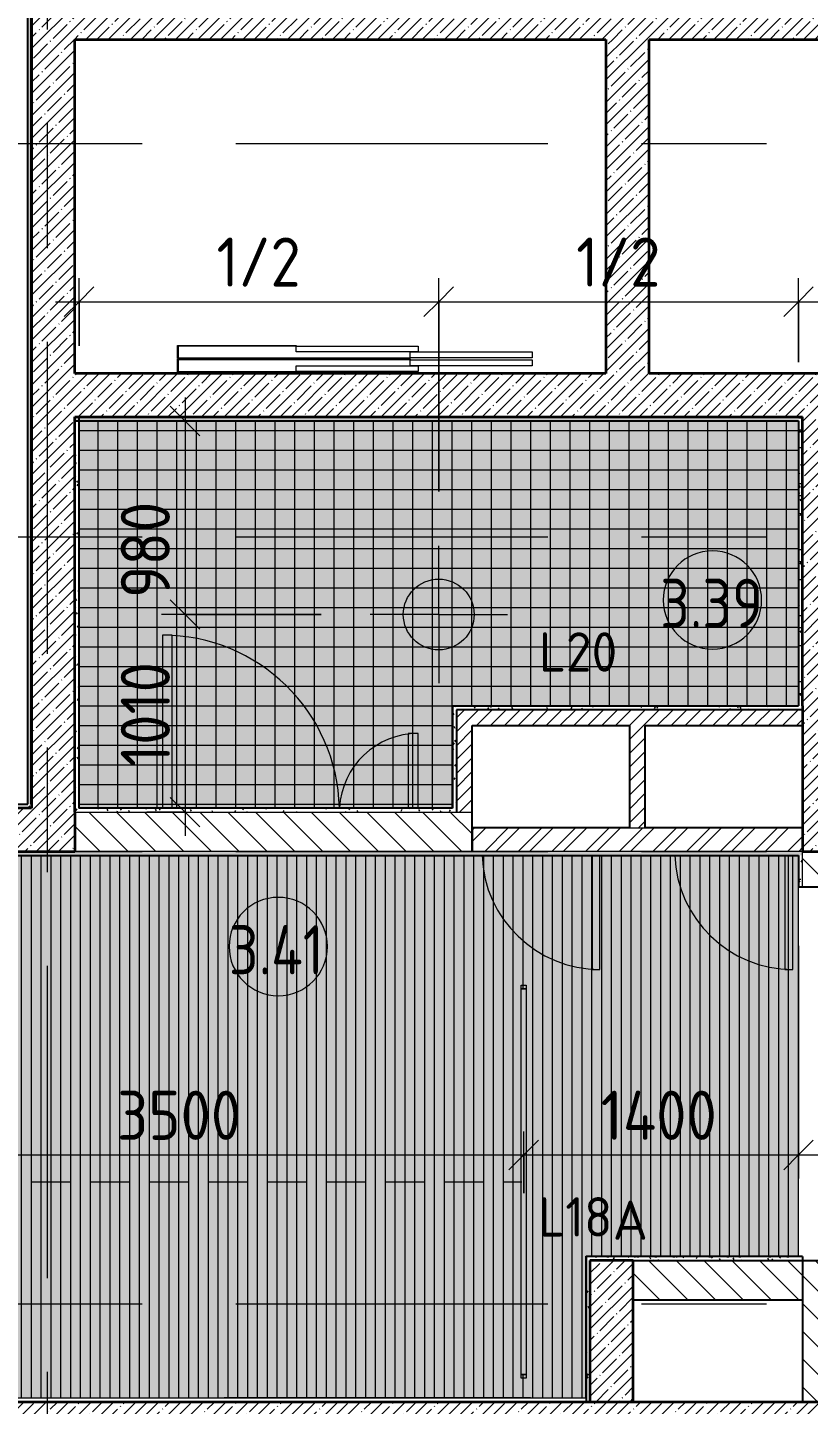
# Model space of a CAD drawing. Header units: millimetres. Extents: x 81682 to 274809, y -8553 to 29000.
# Drawn here: x 94559 to 98530, y 10588 to 17590 of the extents above; entities that cross this region are included whole.
import ezdxf

# ---------------------------------------------------------------- set-up
doc = ezdxf.new("R2010")
doc.units = ezdxf.units.MM
doc.linetypes.add('ADSK_Штрих_ш2 п1', pattern=[300, 200, -100])
doc.linetypes.add('Осевая', pattern=[3175, 635, -476.25, 1587.5, -476.25])
for name, color, linetype, lineweight in [('A-ANNO-DIMS', 7, 'Continuous', 9), ('A-ANNO-DIMS-100', 7, 'Continuous', 9), ('A-AREA-IDEN', 7, 'Continuous', 9), ('A-CLNG-PATT', 7, 'Continuous', 9), ('A-DETL-1', 7, 'ADSK_Штрих_ш2 п1', 9), ('A-DOOR', 7, 'Continuous', 9), ('A-DOOR-1', 7, 'Continuous', 13), ('A-DOOR-FRAM-1', 7, 'Continuous', 9), ('A-WALL', 7, 'Continuous', 9), ('E-LITE-EQPM-IDEN', 7, 'Continuous', 9), ('I-WALL', 7, 'Continuous', 9), ('Оси-2', 7, 'Осевая', 9)]:
    doc.layers.add(name, color=color, linetype=linetype, lineweight=lineweight)
for name, color, linetype, lineweight, true_color in [('A-ANNO-NOTE', 1, 'Continuous', 9, 0xff0000), ('A-CLNG-2', 7, 'Continuous', 9, 0xc0c0c0), ('A-WALL-2', 254, 'Continuous', 25, 0xbebebe), ('A-WALL-3', 254, 'Continuous', 35, 0xbebebe), ('A-WALL-4', 7, 'Continuous', 35, 0x3c3c3c), ('A-WALL-6', 7, 'Continuous', 25, 0x3c3c3c), ('A-WALL-FNSH-3', 7, 'Continuous', 13, 0x3c3c3c), ('E-LITE-EQPM-1', 1, 'Continuous', 9, 0xff0000), ('G-ANNO-TEXT-1', 1, 'Continuous', 9, 0xff0000)]:
    doc.layers.add(name, color=color, linetype=linetype, lineweight=lineweight, true_color=true_color)
doc.layers.add('A-CLNG-PATT-1', color=7, linetype='Continuous', lineweight=9, transparency=1)
doc.styles.add('GOST Common', font='GOST_Common.ttf', dxfattribs={"height": 200})
doc.styles.add('GOST Common_1', font='GOST_Common.ttf', dxfattribs={"width": 0.9, "height": 250})
doc.styles.add('ISOCPEUR_1', font='isocpeur.ttf', dxfattribs={"width": 0.9, "height": 250})
doc.styles.add('ISOCPEUR_2', font='isocpeur.ttf', dxfattribs={"height": 200})
doc.dimstyles.new('ISO-2_5_0_9К_БОЛЬШОЙ_1', dxfattribs={"dimscale": 304.8, "dimtxt": 248.995294, "dimasz": 0.492126, "dimexe": 0.393701, "dimexo": 0.984252, "dimgap": 0, "dimtad": 1, "dimdec": 0, "dimrnd": 10, "dimzin": 0, "dimdsep": 46, "dimtxsty": 'ISOCPEUR_1', "dimblk1": 'OBLIQUE', "dimblk2": 'OBLIQUE', "dimsah": 1, "dimcen": 0.09, "dimdle": 0.393701, "dimazin": 0, "dimtfac": 1, "dimtdec": 4, "dimtix": 1, "dimtmove": 0, "dimatfit": 3, "dimfxl": 1, "dimtvp": 1, "dimtolj": 1, "dimtzin": 0, "dimarcsym": 2})
doc.dimstyles.new('ISO-2_5_0_9К_БОЛЬШОЙ_2', dxfattribs={"dimscale": 304.8, "dimtxt": 248.995294, "dimasz": 0.492126, "dimexe": 0.393701, "dimexo": 0.984252, "dimgap": 0, "dimtad": 1, "dimdec": 0, "dimrnd": 10, "dimzin": 0, "dimdsep": 46, "dimtxsty": 'ISOCPEUR_1', "dimblk1": 'OBLIQUE', "dimblk2": 'OBLIQUE', "dimsah": 1, "dimcen": 0.09, "dimdle": 0.393701, "dimazin": 0, "dimtfac": 1, "dimtdec": 4, "dimtix": 1, "dimtmove": 2, "dimatfit": 3, "dimfxl": 1, "dimtvp": 1, "dimtolj": 1, "dimtzin": 0, "dimarcsym": 2})
pattern_1 = [(45, (0, 0), (-57.024626, 57.024626), []), (45, (57.025, 0), (-57.024626, 57.024626), [100.806, -20.161, 3.353, -16.808])]
pattern_2 = [(135, (0, 0), (-70.71068, -70.71068), [])]
pattern_3 = [(45, (0, 0), (-35.35534, 35.35534), [])]
pattern_4 = [(0, (0, 0), (121.92, 30.48), [10.058, -81.382, 10.058, -81.382, -487.68]), (0, (0, 0), (121.92, 30.48), [-182.88, 10.058, -172.822, 10.058, -81.382, -213.36]), (0, (0, 0), (121.92, 30.48), [-457.2, 10.058, -50.902, 10.058, -142.342]), (120, (45.72, 15.24), (-87.356454, 90.345817), [10.058, -81.382, 10.058, -81.382, -487.68]), (120, (45.72, 15.24), (-87.356454, 90.345817), [-182.88, 10.058, -172.822, 10.058, -81.382, -213.36]), (120, (45.72, 15.24), (-87.356454, 90.345817), [-457.2, 10.058, -50.902, 10.058, -142.342]), (240, (60.96, 76.2), (-34.563546, -120.825817), [10.058, -81.382, 10.058, -81.382, -487.68]), (240, (60.96, 76.2), (-34.563546, -120.825817), [-182.88, 10.058, -172.822, 10.058, -81.382, -213.36]), (240, (60.96, 76.2), (-34.563546, -120.825817), [-457.2, 10.058, -50.902, 10.058, -142.342])]

# ---------------------------------------------------------------- blocks, each defined once
blk = doc.blocks.new('110_Дверь_СКБ_2Ст - Д-3а 1450x2100h_Лестничная клетка из коридора-32352288-План расстановки осветительного оборудования 3 этажа в осях 23-33')
at = {"layer": 'A-DOOR'}
for centre, radius, start, end in [((-637.5, 100), 900, 1.34146, 90), ((662.5, 100), 400, 90, 176.97256)]:
    blk.add_arc(centre, radius, start, end, dxfattribs=at)
at = {"layer": 'A-DOOR-1'}
for p, q in [((-637.5, 1000), (-637.5, 121)), ((-587.5, 1000), (-637.5, 1000)), ((-587.5, 121), (-587.5, 1000)), ((662.5, 500), (612.5, 500)), ((612.5, 500), (612.5, 121)), ((662.5, 121), (662.5, 500))]:
    blk.add_line(p, q, dxfattribs=at)
blk = doc.blocks.new('110_Дверь_СКБ_1Ст - д-18 700x2100h_Технический шкаф ЭОМ и СС-23698042-План расстановки осветительного оборудования 3 этажа в осях 23-33')
at = {"layer": 'A-DOOR'}
blk.add_arc((-287.5, 60), 600, 2.01557, 90, dxfattribs=at)
at = {"layer": 'A-DOOR-1'}
for p, q in [((-287.5, 660), (-287.5, 81)), ((-247.5, 660), (-287.5, 660)), ((-247.5, 81), (-247.5, 660)), ((-287.5, 81), (-287.5, 79.6)), ((-247.5, 79.6), (-247.5, 81))]:
    blk.add_line(p, q, dxfattribs=at)
blk = doc.blocks.new('110_Дверь_СКБ_1Ст - д-18 700x2100h_Технический шкаф ЭОМ и СС-V11-План расстановки осветительного оборудования 3 этажа в осях 23-33')
at = {"layer": 'A-DOOR'}
blk.add_arc((-287.5, 60), 600, 2.01557, 90, dxfattribs=at)
at = {"layer": 'A-DOOR-1'}
for p, q in [((-287.5, 660), (-287.5, 81)), ((-247.5, 660), (-287.5, 660)), ((-247.5, 81), (-247.5, 660))]:
    blk.add_line(p, q, dxfattribs=at)
blk = doc.blocks.new('DOR_Дверь лифта - 1350х2050h-19118285-План расстановки осветительного оборудования 3 этажа в осях 23-33')
at = {"layer": 'A-DOOR'}
for p, q in [((-20, -150), (-20, -120)), ((-20, -120), (600, -120)), ((600, -120), (600, -150)), ((-600, -180), (-600, -150)), ((-600, -150), (20, -150)), ((20, -180), (-600, -180)), ((-600, -220), (-600, -190)), ((-600, -190), (20, -190)), ((600, -150), (-20, -150)), ((20, -150), (20, -180)), ((20, -190), (20, -220)), ((20, -220), (-600, -220)), ((-20, -250), (-20, -220)), ((-20, -220), (600, -220)), ((600, -250), (-20, -250)), ((600, -220), (600, -250))]:
    blk.add_line(p, q, dxfattribs=at)
at = {"layer": 'A-DOOR-FRAM-1'}
for p, q in [((600, -120), (600, -117)), ((600, -117), (1203, -117)), ((1200, -120), (600, -120)), ((1200, -180), (1200, -120)), ((1203, -117), (1203, -183)), ((20, -180), (1200, -180)), ((20, -183), (20, -180)), ((1203, -183), (20, -183)), ((20, -187), (1203, -187)), ((20, -190), (20, -187)), ((1200, -190), (20, -190)), ((1200, -250), (1200, -190)), ((1203, -187), (1203, -253)), ((600, -250), (1200, -250)), ((600, -253), (600, -250)), ((1203, -253), (600, -253))]:
    blk.add_line(p, q, dxfattribs=at)
blk = doc.blocks.new('Downlight - Strip - 2000 мм-27655400-План расстановки осветительного оборудования 3 этажа в осях 23-33')
at = {"layer": 'E-LITE-EQPM-1'}
for p, q in [((-1000, -231.3), (-1000, -205.9)), ((-1000, -205.9), (-980.9, -205.9)), ((-980.9, -231.3), (-980.9, -205.9)), ((-980.9, -205.9), (981, -205.9)), ((-980.9, -205.9), (-980.9, -231.3)), ((-980.9, -231.3), (-980.9, -205.9)), ((-980.9, -205.9), (981, -205.9)), ((981, -205.9), (981, -231.3)), ((981, -231.3), (981, -205.9)), ((981, -205.9), (1000, -205.9)), ((981, -205.9), (981, -231.3)), ((1000, -205.9), (1000, -231.3)), ((-980.9, -231.3), (-1000, -231.3)), ((981, -231.3), (-980.9, -231.3)), ((981, -231.3), (-980.9, -231.3)), ((1000, -231.3), (981, -231.3))]:
    blk.add_line(p, q, dxfattribs=at)
blk = doc.blocks.new('DIMBLOCK45-План расстановки осветительного оборудования 3 этажа в осях 23-33')
at = {"layer": 'A-ANNO-DIMS-100'}
for p, q in [((95360, 15709), (95360, 14605)), ((95166, 15589), (95480, 15589)), ((95360, 15589), (95166, 15589)), ((96052.5, 14605), (95240, 14605)), ((95360, 14605), (96052.5, 14605))]:
    blk.add_line(p, q, dxfattribs=at)
at = {"layer": 'A-ANNO-DIMS-100', "lineweight": 20}
for p, q in [((95360, 15589), (95285, 15664)), ((95360, 15589), (95435, 15514)), ((95360, 14605), (95285, 14680)), ((95360, 14605), (95435, 14530))]:
    blk.add_line(p, q, dxfattribs=at)
at = {"layer": 'A-ANNO-DIMS-100', "color": 0, "insert": (95033.3, 14688.7), "char_height": 250, "width": 568.858, "attachment_point": 1, "rotation": 90, "line_spacing_factor": 1.149209, "style": 'ISOCPEUR_1'}
blk.add_mtext('980', dxfattribs=at)
blk = doc.blocks.new('_Oblique')
at = {"color": 0, "linetype": 'ByBlock', "lineweight": -2}
blk.add_line((-0.5, -0.5), (0.5, 0.5), dxfattribs=at)
blk = doc.blocks.new('DIMBLOCK46-План расстановки осветительного оборудования 3 этажа в осях 23-33')
at = {"layer": 'A-ANNO-DIMS-100', "lineweight": 20}
for p, q in [((95360, 14605), (95285, 14680)), ((95360, 14605), (95435, 14530)), ((95360, 13600), (95285, 13675)), ((95360, 13600), (95435, 13525))]:
    blk.add_line(p, q, dxfattribs=at)
at = {"layer": 'A-ANNO-DIMS-100'}
for p, q in [((96052.5, 14605), (95240, 14605)), ((95360, 14605), (95360, 13480)), ((95360, 14605), (96052.5, 14605)), ((95166, 13600), (95480, 13600)), ((95360, 13600), (95166, 13600))]:
    blk.add_line(p, q, dxfattribs=at)
at = {"layer": 'A-ANNO-DIMS-100', "color": 0, "insert": (95033.3, 13829.6), "char_height": 250, "width": 655.049, "attachment_point": 1, "rotation": 90, "line_spacing_factor": 1.149209, "style": 'ISOCPEUR_1'}
blk.add_mtext('1010', dxfattribs=at)
blk = doc.blocks.new('Марка_Помещения - Номер-25198446-План расстановки осветительного оборудования 3 этажа в осях 23-33')
at = {"layer": 'A-AREA-IDEN'}
for start, end in [(360, 180), (180, 360)]:
    blk.add_arc((0, 0), 2.5, start, end, dxfattribs=at)
blk = doc.blocks.new('DIMBLOCK69-План расстановки осветительного оборудования 3 этажа в осях 23-33')
at = {"layer": 'A-ANNO-DIMS-100'}
for p, q in [((94821, 15971), (94821, 16315.6)), ((96650, 15230.4), (96650, 16315.6)), ((94701, 16195.6), (96650, 16195.6)), ((94821, 16195.6), (94821, 15971)), ((96650, 16195.6), (96650, 15230.4))]:
    blk.add_line(p, q, dxfattribs=at)
at = {"layer": 'A-ANNO-DIMS-100', "lineweight": 20}
for p, q in [((94821, 16195.6), (94896, 16270.6)), ((96650, 16195.6), (96725, 16270.6)), ((94821, 16195.6), (94746, 16120.6)), ((96650, 16195.6), (96575, 16120.6))]:
    blk.add_line(p, q, dxfattribs=at)
at = {"layer": 'A-ANNO-DIMS-100', "color": 0, "insert": (95520, 16522.3), "char_height": 250, "width": 517.144, "attachment_point": 1, "line_spacing_factor": 1.149209, "style": 'ISOCPEUR_1'}
blk.add_mtext('1/2', dxfattribs=at)
blk = doc.blocks.new('DIMBLOCK70-План расстановки осветительного оборудования 3 этажа в осях 23-33')
at = {"layer": 'A-ANNO-DIMS-100'}
for p, q in [((96650, 15230.4), (96650, 16315.6)), ((98479, 15889), (98479, 16315.6)), ((96650, 16195.6), (98599, 16195.6)), ((96650, 16195.6), (96650, 15230.4)), ((98479, 16195.6), (98479, 15889))]:
    blk.add_line(p, q, dxfattribs=at)
at = {"layer": 'A-ANNO-DIMS-100', "lineweight": 20}
for p, q in [((96650, 16195.6), (96725, 16270.6)), ((98479, 16195.6), (98554, 16270.6)), ((96650, 16195.6), (96575, 16120.6)), ((98479, 16195.6), (98404, 16120.6))]:
    blk.add_line(p, q, dxfattribs=at)
at = {"layer": 'A-ANNO-DIMS-100', "color": 0, "insert": (97349, 16522.3), "char_height": 250, "width": 517.144, "attachment_point": 1, "line_spacing_factor": 1.149209, "style": 'ISOCPEUR_1'}
blk.add_mtext('1/2', dxfattribs=at)
blk = doc.blocks.new('DIMBLOCK86-План расстановки осветительного оборудования 3 этажа в осях 23-33')
at = {"layer": 'A-ANNO-DIMS-100'}
for p, q in [((93580, 11662.6), (93580, 11976.5)), ((97082, 11662.6), (97082, 11976.5)), ((93580, 11856.5), (97082, 11856.5)), ((93580, 11856.5), (93580, 11662.6)), ((97082, 11856.5), (97082, 11662.6))]:
    blk.add_line(p, q, dxfattribs=at)
at = {"layer": 'A-ANNO-DIMS-100', "lineweight": 20}
for p, q in [((93580, 11856.5), (93655, 11931.5)), ((97082, 11856.5), (97157, 11931.5)), ((93580, 11856.5), (93505, 11781.5)), ((97082, 11856.5), (97007, 11781.5))]:
    blk.add_line(p, q, dxfattribs=at)
at = {"layer": 'A-ANNO-DIMS-100', "color": 0, "insert": (95015, 12183.1), "char_height": 250, "width": 758.478, "attachment_point": 1, "line_spacing_factor": 1.149209, "style": 'ISOCPEUR_1'}
blk.add_mtext('3500', dxfattribs=at)
blk = doc.blocks.new('DIMBLOCK87-План расстановки осветительного оборудования 3 этажа в осях 23-33')
at = {"layer": 'A-ANNO-DIMS-100'}
for p, q in [((98479, 12920), (98479, 11736.5)), ((98479, 11856.5), (98479, 12920)), ((97082, 11662.6), (97082, 11976.5)), ((97082, 11856.5), (98599, 11856.5)), ((97082, 11856.5), (97082, 11662.6))]:
    blk.add_line(p, q, dxfattribs=at)
at = {"layer": 'A-ANNO-DIMS-100', "lineweight": 20}
for p, q in [((97082, 11856.5), (97157, 11931.5)), ((98479, 11856.5), (98554, 11931.5)), ((97082, 11856.5), (97007, 11781.5)), ((98479, 11856.5), (98404, 11781.5))]:
    blk.add_line(p, q, dxfattribs=at)
at = {"layer": 'A-ANNO-DIMS-100', "color": 0, "insert": (97474, 12183.1), "char_height": 250, "width": 735.494, "attachment_point": 1, "line_spacing_factor": 1.149209, "style": 'ISOCPEUR_1'}
blk.add_mtext('1400', dxfattribs=at)

msp = doc.modelspace()

# ---------------------------------------------------------------- hatches: boundary and pattern name
at = {"layer": 'A-ANNO-NOTE'}
for points in [[(96719, 13621), (96719, 14141), (98479, 14141), (98479, 15589), (94821, 15589), (94821, 13621), (95999.7, 13621)], [(97271.6, 10621), (97398, 10621), (97398, 11341), (98479, 11341), (98479, 13379), (84991, 13379), (84991, 13369.6), (85503.5, 13369.6), (85503.5, 13375.6), (85566.5, 13375.6), (85566.5, 13312.6), (85560.5, 13312.6), (85560.5, 13369.6), (85520, 13369.6), (85520.3, 13341.8), (85538, 13341.8), (85537.7, 12573.8), (85520, 12573.8), (85521.2, 12546), (85560.5, 12546), (85560.5, 12603), (85566.5, 12603), (85566.5, 12540), (85503.5, 12540), (85503.5, 12546), (84991, 12546), (84991, 10621), (97094.7, 10621)], [(97069.3, 10739.6), (97069.3, 12701.5), (97094.7, 12701.5), (97094.7, 10739.6)]]:
    msp.add_hatch(color=256, dxfattribs=at).paths.add_polyline_path(points)
at = {"layer": 'A-CLNG-PATT'}
h = msp.add_hatch(dxfattribs=at)
h.set_pattern_fill('FP_28', color=256, style=0, pattern_type=2)
h.set_pattern_definition([(0, (96619, 14541), (0, 100), []), (90, (96619, 14541), (-100, 6e-15), [])])
h.paths.add_polyline_path([(96719, 13621), (96719, 14141), (98479, 14141), (98479, 15589), (94821, 15589), (94821, 13621), (95999.7, 13621)])
h = msp.add_hatch(dxfattribs=at)
h.set_pattern_fill('FP_26', color=256, style=0, pattern_type=2)
h.set_pattern_definition([(270, (97278.964, 18939.26), (50, 3e-15), [])])
h.paths.add_polyline_path([(97271.6, 10621), (97398, 10621), (97398, 11341), (98479, 11341), (98479, 13379), (84991, 13379), (84991, 13369.6), (85503.5, 13369.6), (85503.5, 13375.6), (85566.5, 13375.6), (85566.5, 13312.6), (85560.5, 13312.6), (85560.5, 13369.6), (85520, 13369.6), (85520.3, 13341.8), (85538, 13341.8), (85537.7, 12573.8), (85520, 12573.8), (85521.2, 12546), (85560.5, 12546), (85560.5, 12603), (85566.5, 12603), (85566.5, 12540), (85503.5, 12540), (85503.5, 12546), (84991, 12546), (84991, 10621), (97094.7, 10621)])
h.paths.add_polyline_path([(97069.3, 10739.6), (97069.3, 12701.5), (97094.7, 12701.5), (97094.7, 10739.6)])
h.paths.add_polyline_path([(90067.3, 10739.6), (90067.3, 12701.5), (90092.7, 12701.5), (90092.7, 10739.6)])
h.paths.add_polyline_path([(93592.7, 11317.1), (93567.3, 11317.1), (93567.3, 13279), (93592.7, 13279), (93592.7, 11771)])
h.paths.add_polyline_path([(86592.7, 11317.1), (86567.3, 11317.1), (86567.3, 13279), (86592.7, 13279), (86592.7, 11771)])
h.paths.add_polyline_path([(85159, 12609), (85211, 12609), (85211, 13306.6), (85159, 13306.6), (85159, 12636.2)])
h.paths.add_polyline_path([(85229, 12609), (85281, 12609), (85281, 13306.6), (85229, 13306.6), (85229, 12636.2)])
h.paths.add_polyline_path([(85089, 12609), (85141, 12609), (85141, 13306.6), (85089, 13306.6), (85089, 12636.2)])
h.paths.add_polyline_path([(85347.9, 12609), (85351, 12609), (85351, 13306.6), (85299, 13306.6), (85299, 12609)])
h.paths.add_polyline_path([(85421, 12609), (85421, 13306.6), (85369, 13306.6), (85369, 12609)])
h.paths.add_polyline_path([(85071, 12609), (85071, 13306.6), (85019, 13306.6), (85019, 12609), (85029.9, 12609)])
h.paths.add_polyline_path([(85439, 12609), (85520, 12609), (85520, 13306.6), (85439, 13306.6), (85439, 12636.2)])
h.paths.add_polyline_path([(85001, 12609), (85001, 13306.6), (84991, 13306.6), (84991, 12609)])
at = {"layer": 'A-CLNG-PATT-1'}
msp.add_hatch(color=256, dxfattribs=at).paths.add_polyline_path([(96087, 13621), (96719, 13621), (96719, 14141), (98479, 14141), (98479, 15589), (94821, 15589), (94821, 13621), (95999.7, 13621)])
h = msp.add_hatch(color=256, dxfattribs=at)
h.paths.add_polyline_path([(97398, 10621), (97398, 11341), (98479, 11341), (98479, 13379), (84991, 13379), (84991, 13369.6), (85503.5, 13369.6), (85503.5, 13375.6), (85566.5, 13375.6), (85566.5, 13312.6), (85560.5, 13312.6), (85560.5, 13369.6), (85520, 13369.6), (85520.3, 13341.8), (85538, 13341.8), (85537.7, 12573.8), (85520, 12573.8), (85521.2, 12546), (85560.5, 12546), (85560.5, 12603), (85566.5, 12603), (85566.5, 12540), (85503.5, 12540), (85503.5, 12546), (84991, 12546), (84991, 10621), (97271.6, 10621)])
h.paths.add_polyline_path([(97069.3, 10739.6), (97069.3, 12701.5), (97094.7, 12701.5), (97094.7, 10739.6)])
h.paths.add_polyline_path([(90067.3, 10739.6), (90067.3, 12701.5), (90092.7, 12701.5), (90092.7, 10739.6)])
h.paths.add_polyline_path([(93592.7, 11317.1), (93567.3, 11317.1), (93567.3, 13279), (93592.7, 13279), (93592.7, 11341)])
h.paths.add_polyline_path([(86592.7, 11317.1), (86567.3, 11317.1), (86567.3, 13279), (86592.7, 13279), (86592.7, 11341)])
h.paths.add_polyline_path([(84991, 12609), (85001, 12609), (85001, 13306.6), (84991, 13306.6), (84991, 12636.2)])
h.paths.add_polyline_path([(85299, 12609), (85351, 12609), (85351, 13306.6), (85299, 13306.6), (85299, 12636.2)])
h.paths.add_polyline_path([(85188.9, 12609), (85211, 12609), (85211, 13306.6), (85159, 13306.6), (85159, 12609)])
h.paths.add_polyline_path([(85506.9, 12609), (85520, 12609), (85520, 13306.6), (85439, 13306.6), (85439, 12609)])
h.paths.add_polyline_path([(85229, 12609), (85281, 12609), (85281, 13306.6), (85229, 13306.6), (85229, 12636.2)])
h.paths.add_polyline_path([(85141, 12609), (85141, 13306.6), (85089, 13306.6), (85089, 12609)])
h.paths.add_polyline_path([(85421, 12609), (85421, 13306.6), (85369, 13306.6), (85369, 12609)])
h.paths.add_polyline_path([(85071, 12609), (85071, 13306.6), (85019, 13306.6), (85019, 12609), (85029.9, 12609)])
at = {"layer": 'I-WALL'}
h = msp.add_hatch(dxfattribs=at)
h.set_pattern_fill('FP_21', color=256, style=0, pattern_type=2)
h.set_pattern_definition(pattern_4)
h.paths.add_polyline_path([(94560, 13640), (94580, 13640), (94580, 17770), (94560, 17770), (94560, 13641)])
h = msp.add_hatch(dxfattribs=at)
h.set_pattern_fill('FP_3', color=256, style=0, pattern_type=2)
h.set_pattern_definition(pattern_1)
h.paths.add_polyline_path([(94580, 13620), (94800, 13620), (94800, 17750), (94580, 17750), (94580, 13640)])
h = msp.add_hatch(dxfattribs=at)
h.set_pattern_fill('FP_3', color=256, style=0, pattern_type=2)
h.set_pattern_definition(pattern_1)
h.paths.add_polyline_path([(94800, 17530), (100580, 17530), (100580, 17750), (94800, 17750)])
h = msp.add_hatch(dxfattribs=at)
h.set_pattern_fill('FP_3', color=256, style=0, pattern_type=2)
h.set_pattern_definition(pattern_1)
h.paths.add_polyline_path([(97500, 15830), (97720, 15830), (97720, 17530), (97500, 17530), (97500, 16962.2)])
h = msp.add_hatch(dxfattribs=at)
h.set_pattern_fill('FP_3', color=256, style=0, pattern_type=2)
h.set_pattern_definition(pattern_1)
h.paths.add_polyline_path([(98500, 15610), (98500, 15830), (94800, 15830), (94800, 15610), (98480, 15610)])
h = msp.add_hatch(dxfattribs=at)
h.set_pattern_fill('FP_3', color=256, style=0, pattern_type=2)
h.set_pattern_definition(pattern_1)
h.paths.add_polyline_path([(98720, 13620), (98720, 15830), (98500, 15830), (98500, 13620), (98543.4, 13620)])
h = msp.add_hatch(dxfattribs=at)
h.set_pattern_fill('FP_21', color=256, style=0, pattern_type=2)
h.set_pattern_definition(pattern_4)
h.paths.add_polyline_path([(94800, 13600), (94820, 13600), (94820, 15610), (94800, 15610), (94800, 13620)])
h = msp.add_hatch(dxfattribs=at)
h.set_pattern_fill('FP_21', color=256, style=0, pattern_type=2)
h.set_pattern_definition(pattern_4)
h.paths.add_polyline_path([(98480, 15590), (98480, 15610), (94800, 15610), (94800, 15590), (97271.6, 15590)])
h = msp.add_hatch(dxfattribs=at)
h.set_pattern_fill('FP_21', color=256, style=0, pattern_type=2)
h.set_pattern_definition(pattern_4)
h.paths.add_polyline_path([(98500, 14140), (98500, 15610), (98480, 15610), (98480, 14140)])
h = msp.add_hatch(dxfattribs=at)
h.set_pattern_fill('FP_21', color=256, style=0, pattern_type=2)
h.set_pattern_definition(pattern_4)
h.paths.add_polyline_path([(96740, 13620), (96740, 14140), (96720, 14140), (96720, 13620)])
h = msp.add_hatch(dxfattribs=at)
h.set_pattern_fill('FP_21', color=256, style=0, pattern_type=2)
h.set_pattern_definition(pattern_4)
h.paths.add_polyline_path([(98500, 14120), (98500, 14140), (96740, 14140), (96740, 14120), (97271.6, 14120)])
h = msp.add_hatch(dxfattribs=at)
h.set_pattern_fill('FP_4', color=256, style=0, pattern_type=2)
h.set_pattern_definition(pattern_3)
h.paths.add_polyline_path([(96820, 13600), (96820, 14120), (96740, 14120), (96740, 13600)])
h = msp.add_hatch(dxfattribs=at)
h.set_pattern_fill('FP_4', color=256, style=0, pattern_type=2)
h.set_pattern_definition(pattern_3)
h.paths.add_polyline_path([(97271.6, 14040), (98500, 14040), (98500, 14120), (96820, 14120), (96820, 14040)])
h = msp.add_hatch(dxfattribs=at)
h.set_pattern_fill('FP_4', color=256, style=0, pattern_type=2)
h.set_pattern_definition(pattern_3)
h.paths.add_polyline_path([(97620, 13520), (97700, 13520), (97700, 14040), (97620, 14040)])
h = msp.add_hatch(dxfattribs=at)
h.set_pattern_fill('FP_3', color=256, style=0, pattern_type=2)
h.set_pattern_definition(pattern_1)
h.paths.add_polyline_path([(94727.9, 13400), (94800, 13400), (94800, 13620), (92810, 13620), (92810, 13400)])
h = msp.add_hatch(dxfattribs=at)
h.set_pattern_fill('FP_21', color=256, style=0, pattern_type=2)
h.set_pattern_definition(pattern_4)
h.paths.add_polyline_path([(94580, 13620), (94580, 13640), (93030, 13640), (93030, 13620)])
h = msp.add_hatch(dxfattribs=at)
h.set_pattern_fill('FP_2', color=256, style=0, pattern_type=2)
h.set_pattern_definition(pattern_2)
h.paths.add_polyline_path([(94800, 13400), (96820, 13400), (96820, 13600), (94800, 13600), (94800, 13501.4)])
h = msp.add_hatch(dxfattribs=at)
h.set_pattern_fill('FP_21', color=256, style=0, pattern_type=2)
h.set_pattern_definition(pattern_4)
h.paths.add_polyline_path([(95999.7, 13600), (96740, 13600), (96740, 13620), (94820, 13620), (94820, 13600)])
h = msp.add_hatch(dxfattribs=at)
h.set_pattern_fill('FP_3', color=256, style=0, pattern_type=2)
h.set_pattern_definition(pattern_1)
h.paths.add_polyline_path([(100600, 13400), (100600, 13620), (98500, 13620), (98500, 13400), (99815.3, 13400)])
h = msp.add_hatch(dxfattribs=at)
h.set_pattern_fill('FP_6', color=256, style=0, pattern_type=2)
h.set_pattern_definition([(45, (0, 0), (-85.53659, 85.53659), []), (45, (57.02, 0), (-85.53659, 85.53659), [])])
h.paths.add_polyline_path([(97271.6, 13400), (98500, 13400), (98500, 13520), (96820, 13520), (96820, 13400)])
h = msp.add_hatch(dxfattribs=at)
h.set_pattern_fill('FP_21', color=256, style=0, pattern_type=2)
h.set_pattern_definition(pattern_4)
h.paths.add_polyline_path([(98500, 13380), (98500, 13400), (84990, 13400), (84990, 13380), (98480, 13380)])
h = msp.add_hatch(dxfattribs=at)
h.set_pattern_fill('FP_21', color=256, style=0, pattern_type=2)
h.set_pattern_definition(pattern_4)
h.paths.add_polyline_path([(98480, 13220), (98500, 13220), (98500, 13380), (98480, 13380)])
h = msp.add_hatch(dxfattribs=at)
h.set_pattern_fill('FP_2', color=256, style=0, pattern_type=2)
h.set_pattern_definition(pattern_2)
h.paths.add_polyline_path([(98500, 10600), (98700, 10600), (98700, 11320), (98500, 11320)])
h.paths.add_polyline_path([(98500, 13220), (98700, 13220), (98700, 13400), (98500, 13400), (98500, 13380)])
h = msp.add_hatch(dxfattribs=at)
h.set_pattern_fill('FP_21', color=256, style=0, pattern_type=2)
h.set_pattern_definition(pattern_4)
h.paths.add_polyline_path([(97419, 11320), (98500, 11320), (98500, 11340), (97399, 11340), (97399, 11320)])
h = msp.add_hatch(dxfattribs=at)
h.set_pattern_fill('FP_21', color=256, style=0, pattern_type=2)
h.set_pattern_definition(pattern_4)
h.paths.add_polyline_path([(97399, 10600), (97419, 10600), (97419, 11320), (97399, 11320)])
h = msp.add_hatch(dxfattribs=at)
h.set_pattern_fill('FP_3', color=256, style=0, pattern_type=2)
h.set_pattern_definition(pattern_1)
h.paths.add_polyline_path([(97639, 10600), (97639, 11320), (97419, 11320), (97419, 10600)])
h = msp.add_hatch(dxfattribs=at)
h.set_pattern_fill('FP_2', color=256, style=0, pattern_type=2)
h.set_pattern_definition(pattern_2)
h.paths.add_polyline_path([(98500, 11120), (98500, 11320), (97639, 11320), (97639, 11120)])
h = msp.add_hatch(dxfattribs=at)
h.set_pattern_fill('FP_3', color=256, style=0, pattern_type=2)
h.set_pattern_definition(pattern_1)
h.paths.add_polyline_path([(98543.4, 10380), (101610, 10380), (101610, 10600), (94210, 10600), (94210, 10380), (97271.6, 10380)])

# ---------------------------------------------------------------- linework, layer by layer
at = {"layer": 'A-ANNO-NOTE'}
for p, q in [((98479, 15589), (94821, 15589)), ((94821, 15589), (94821, 13621)), ((98479, 14141), (98479, 15589)), ((96650, 14605), (96650, 14953.9)), ((96650, 14605), (96301.1, 14605)), ((96650, 14605), (96650, 14256.1)), ((96650, 14605), (96998.9, 14605)), ((96719, 13621), (96719, 14141)), ((96719, 14141), (98479, 14141)), ((94821, 13621), (95999.7, 13621)), ((95999.7, 13621), (96719, 13621)), ((98479, 13379), (84991, 13379)), ((98479, 11341), (98479, 13379)), ((97069.3, 10739.6), (97069.3, 12701.5)), ((97069.3, 12701.5), (97094.7, 12701.5)), ((97094.7, 12701.5), (97094.7, 10739.6)), ((97398, 10621), (97398, 11341)), ((97398, 11341), (98479, 11341)), ((97094.7, 10739.6), (97069.3, 10739.6)), ((84991, 10621), (97094.7, 10621)), ((97094.7, 10621), (97271.6, 10621)), ((97271.6, 10621), (97398, 10621))]:
    msp.add_line(p, q, dxfattribs=at)
msp.add_circle((96650, 14605), 180, dxfattribs=at)
at = {"layer": 'A-CLNG-2'}
for p, q in [((98479, 11341), (98479, 13379)), ((84991, 10621), (97398, 10621))]:
    msp.add_line(p, q, dxfattribs=at)
at = {"layer": 'A-DETL-1'}
msp.add_line((90080, 11720.5), (97072, 11720.5), dxfattribs=at)
at = {"layer": 'A-WALL'}
for p, q in [((94800, 13600), (96820, 13600)), ((97620, 13520), (97700, 13520)), ((98500, 13400), (94800, 13400)), ((98500, 13220), (98500, 13400))]:
    msp.add_line(p, q, dxfattribs=at)
at = {"layer": 'A-WALL-2'}
for p, q in [((94800, 15590), (98480, 15590)), ((98480, 15590), (98480, 14140)), ((96720, 14140), (96720, 13620)), ((96740, 14120), (96740, 13600)), ((98500, 14120), (96740, 14120)), ((98480, 14140), (98479, 14140)), ((96820, 13400), (96820, 14040)), ((96820, 14040), (97620, 14040)), ((97620, 14040), (97620, 13520)), ((97700, 14040), (98500, 14040)), ((97700, 13520), (97700, 14040)), ((94560, 13641), (94560, 13640)), ((96720, 13620), (94820, 13620)), ((97620, 13520), (96820, 13520)), ((96820, 13520), (96820, 13400)), ((98500, 13520), (97700, 13520)), ((84990, 13380), (98480, 13380)), ((98480, 13380), (98480, 13220)), ((98700, 13400), (98500, 13400)), ((98500, 13400), (98500, 13400)), ((98480, 13220), (98720, 13220)), ((98500, 11340), (97399, 11340)), ((97399, 11340), (97399, 10600)), ((97639, 11320), (98720, 11320)), ((98500, 11340), (98500, 10600)), ((97639, 11120), (98500, 11120))]:
    msp.add_line(p, q, dxfattribs=at)
at = {"layer": 'A-WALL-3'}
for p, q in [((94580, 13640), (94580, 17750)), ((98500, 14140), (98500, 15610)), ((94800, 13600), (94800, 13400))]:
    msp.add_line(p, q, dxfattribs=at)
at = {"layer": 'A-WALL-4'}
for p, q in [((94580, 17750), (94580, 13620)), ((94800, 15830), (94800, 17530)), ((94800, 17530), (97500, 17530)), ((97500, 17530), (97500, 15830)), ((97720, 17530), (100800, 17530)), ((97720, 15830), (97720, 17530)), ((97500, 15830), (94800, 15830)), ((98720, 15830), (97720, 15830)), ((94800, 13600), (94800, 15610)), ((94800, 15610), (98500, 15610)), ((98500, 14140), (98500, 13400)), ((94580, 13620), (93030, 13620)), ((92810, 13400), (94800, 13400)), ((98500, 13400), (100600, 13400)), ((97419, 11320), (97419, 10600)), ((97639, 11320), (97419, 11320)), ((97639, 10600), (97639, 11320)), ((101610, 10600), (94210, 10600))]:
    msp.add_line(p, q, dxfattribs=at)
at = {"layer": 'A-WALL-6'}
for p, q in [((94560, 13641), (94560, 17770)), ((94820, 15610), (94820, 13620)), ((96720, 14140), (98479, 14140)), ((93051, 13640), (94560, 13640))]:
    msp.add_line(p, q, dxfattribs=at)
at = {"layer": 'A-WALL-FNSH-3'}
for p, q in [((94820, 15589), (98479, 15589)), ((94821, 13621), (94821, 15590)), ((98479, 15589), (98479, 14141)), ((98479, 14141), (96719, 14141)), ((96719, 14141), (96719, 13621)), ((96719, 13621), (94821, 13621))]:
    msp.add_line(p, q, dxfattribs=at)
at = {"layer": 'I-WALL'}
for p, q in [((98479, 13379), (84991, 13379)), ((96820, 13380), (96820, 13379)), ((97520, 13380), (97520, 13379)), ((97800, 13380), (97800, 13379)), ((98479, 13379), (98479, 13380)), ((98479, 13220), (98480, 13220)), ((97398, 10621), (97398, 11341)), ((97398, 11341), (98479, 11341)), ((98480, 11340), (98480, 11341)), ((97399, 10620), (89360, 10620)), ((95559, 10622), (95559, 10621)), ((95559, 10622), (97116.5, 10622)), ((97116.5, 10621), (95559, 10621)), ((95958.1, 10622), (95958.1, 10621)), ((95986, 10621), (95986, 10622)), ((95993.5, 10622), (95993.5, 10621)), ((96019.9, 10622), (96019.9, 10621)), ((96286.7, 10622), (96286.7, 10621)), ((96302.6, 10622), (96302.6, 10621)), ((96402.6, 10622), (96402.6, 10621)), ((96402.8, 10622), (96402.8, 10621)), ((96469.2, 10622), (96469.2, 10621)), ((96681.8, 10622), (96681.8, 10621)), ((96712.3, 10622), (96712.3, 10621)), ((96802.6, 10622), (96802.6, 10621)), ((97028.4, 10621), (97028.4, 10622)), ((97058.9, 10621), (97058.9, 10622)), ((97116.5, 10622), (97116.5, 10621)), ((97227.4, 10621), (97227.4, 10622)), ((97262.4, 10621), (97262.4, 10622))]:
    msp.add_line(p, q, dxfattribs=at)
at = {"layer": 'Оси-2'}
for p, q in [((94660, 593.7), (94660, 19415.1)), ((84981.8, 17000), (122730, 17000)), ((84981.8, 15000), (122160, 15000)), ((84981.8, 13400), (122130, 13400)), ((84981.8, 11100), (122730, 11100))]:
    msp.add_line(p, q, dxfattribs=at)

# ---------------------------------------------------------------- block references
at = {"layer": 'A-AREA-IDEN', "xscale": 99.99999999999993, "yscale": 99.99999999999993, "zscale": 99.99999999999993}
for p in [(98041.8, 14678.5), (95834.1, 12916.3)]:
    msp.add_blockref('Марка_Помещения - Номер-25198446-План расстановки осветительного оборудования 3 этажа в осях 23-33', p, dxfattribs=at)
at = {"layer": 'A-DOOR', "rotation": 180}
for name, p in [('DOR_Дверь лифта - 1350х2050h-19118285-План расстановки осветительного оборудования 3 этажа в осях 23-33', (96525, 15720)), ('110_Дверь_СКБ_1Ст - д-18 700x2100h_Технический шкаф ЭОМ и СС-V11-План расстановки осветительного оборудования 3 этажа в осях 23-33', (97182.5, 13460)), ('110_Дверь_СКБ_1Ст - д-18 700x2100h_Технический шкаф ЭОМ и СС-23698042-План расстановки осветительного оборудования 3 этажа в осях 23-33', (98162.5, 13460))]:
    msp.add_blockref(name, p, dxfattribs=at)
at = {"layer": 'A-DOOR'}
msp.add_blockref('110_Дверь_СКБ_2Ст - Д-3а 1450x2100h_Лестничная клетка из коридора-32352288-План расстановки осветительного оборудования 3 этажа в осях 23-33', (95882.5, 13500), dxfattribs=at)
at = {"layer": 'E-LITE-EQPM-1', "rotation": 89.9999999999999}
msp.add_blockref('Downlight - Strip - 2000 мм-27655400-План расстановки осветительного оборудования 3 этажа в осях 23-33', (96863.4, 11720.5), dxfattribs=at)

# ---------------------------------------------------------------- texts
at = {"layer": 'A-AREA-IDEN', "char_height": 250, "attachment_point": 1, "style": 'GOST Common_1'}
for s, insert, width in [('3.39', (97776, 14787), 663.797), ('3.41', (95583.2, 13024.8), 627.721)]:
    msp.add_mtext(s, dxfattribs=dict(at, insert=insert, width=width))
at = {"layer": 'E-LITE-EQPM-IDEN', "char_height": 200, "attachment_point": 1, "style": 'GOST Common'}
for s, insert, width in [('L20', (97159.6, 14514.3), 529.114), ('L18', (97156.1, 11641.6), 472.996)]:
    msp.add_mtext(s, dxfattribs=dict(at, insert=insert, width=width))
at = {"layer": 'G-ANNO-TEXT-1', "insert": (97534.2, 11625.1), "char_height": 200, "width": 224.472, "attachment_point": 1, "style": 'ISOCPEUR_2'}
msp.add_mtext('\\fISOCPEUR|b0|i0|c204|p34|;А', dxfattribs=at)

# ---------------------------------------------------------------- dimensions: what is measured, and where the dimension line sits
at = {"layer": 'A-ANNO-DIMS'}
for base, p1, p2, override, picture, middle in [((96650, 16195.6), (94821, 15671), (96650, 14930.4), {"dimpost": '<>', "dimfxl": 1973.26026}, 'DIMBLOCK69-План расстановки осветительного оборудования 3 этажа в осях 23-33', (95735.5, 16320.6)), ((98479, 16195.6), (96650, 14930.4), (98479, 15589), {"dimpost": '<>', "dimfxl": 1943.969832}, 'DIMBLOCK70-План расстановки осветительного оборудования 3 этажа в осях 23-33', (97564.5, 16320.6))]:
    dim = msp.add_linear_dim(base=base, p1=p1, p2=p2, text='1/2', dimstyle='ISO-2_5_0_9К_БОЛЬШОЙ_1', override=override, dxfattribs=at)
    dim.commit()
    dim.dimension.update_dxf_attribs({"geometry": picture, "text_midpoint": middle})
dim = msp.add_linear_dim(base=(95360, 14605), p1=(95466, 15589), p2=(96352.5, 14605), angle=90, dimstyle='ISO-2_5_0_9К_БОЛЬШОЙ_2', override={"dimpost": '<>', "dimfxl": 1324.41952}, dxfattribs=at)
dim.commit()
dim.dimension.update_dxf_attribs({"geometry": 'DIMBLOCK45-План расстановки осветительного оборудования 3 этажа в осях 23-33', "text_midpoint": (95200, 14973.1), "dimtype": 160, "text_rotation": 90})
dim = msp.add_linear_dim(base=(95360, 13600), p1=(96352.5, 14605), p2=(95466, 13600), angle=90, dimstyle='ISO-2_5_0_9К_БОЛЬШОЙ_1', override={"dimpost": '<>', "dimfxl": 1340.095551}, dxfattribs=at)
dim.commit()
dim.dimension.update_dxf_attribs({"geometry": 'DIMBLOCK46-План расстановки осветительного оборудования 3 этажа в осях 23-33', "text_midpoint": (95235, 14102.5)})
for base, p1, p2, override, picture, middle in [((98479, 11856.5), (97082, 11962.6), (98479, 13220), {"dimpost": '<>', "dimfxl": 1879.560894}, 'DIMBLOCK87-План расстановки осветительного оборудования 3 этажа в осях 23-33', (97780.5, 11981.5)), ((97082, 11856.5), (93580, 11962.6), (97082, 11962.6), {"dimpost": '<>', "dimfxl": 3502.000013}, 'DIMBLOCK86-План расстановки осветительного оборудования 3 этажа в осях 23-33', (95331, 11981.5))]:
    dim = msp.add_linear_dim(base=base, p1=p1, p2=p2, dimstyle='ISO-2_5_0_9К_БОЛЬШОЙ_1', override=override, dxfattribs=at)
    dim.commit()
    dim.dimension.update_dxf_attribs({"geometry": picture, "text_midpoint": middle})

doc.saveas('drawing.dxf')
